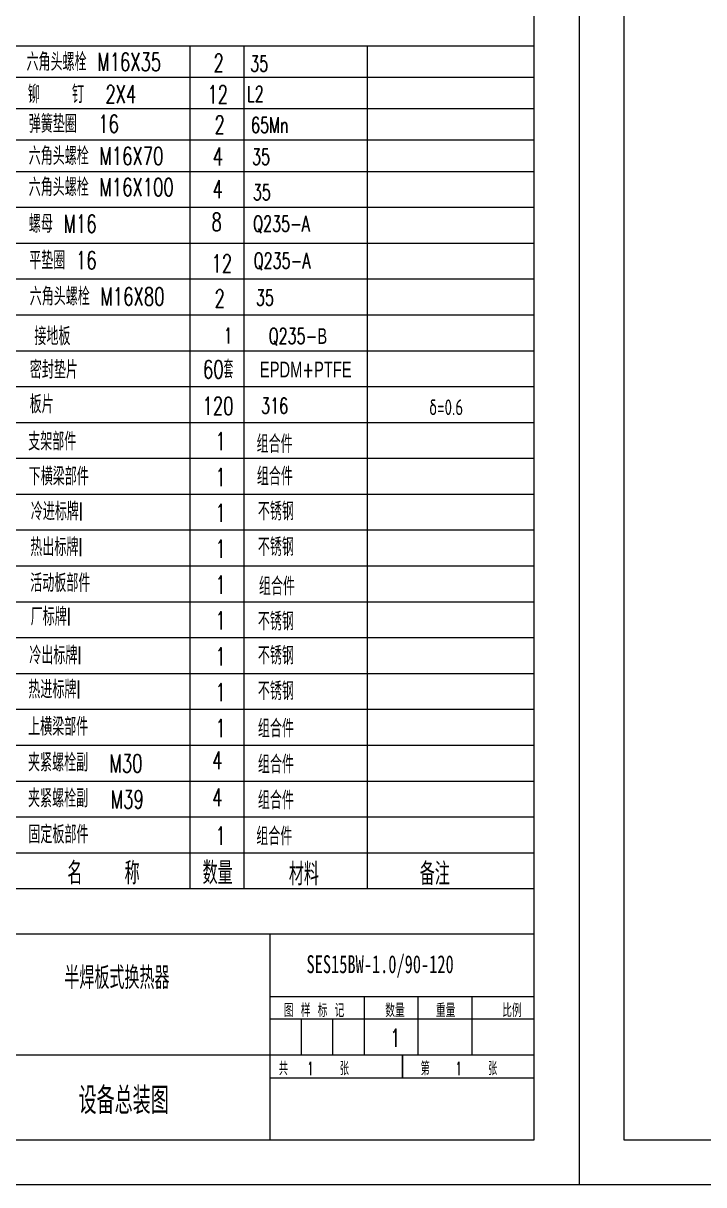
# Model space of a CAD drawing. Header units: millimetres. Extents: x -394 to 6212, y -2458 to 809.
# Drawn here: x 4899.8 to 5051.5, y -1936.1 to -1676.9 of the extents above; entities that cross this region are included whole.
import ezdxf

# ---------------------------------------------------------------- set-up
doc = ezdxf.new("R2010")
doc.units = ezdxf.units.MM
doc.layers.get('0').update_dxf_attribs({"lineweight": 18})
for name, color, linetype, lineweight, true_color in [('1', 1, 'Continuous', 18, 0xff0000), ('2', 2, 'Continuous', 18, 0xffff00), ('3尺寸线', 2, 'Continuous', 18, 0xffff00)]:
    doc.layers.add(name, color=color, linetype=linetype, lineweight=lineweight, true_color=true_color)
doc.styles.add('HZ', font='txt.shx', dxfattribs={"width": 0.67, "bigfont": 'hztxt.shx'})
doc.styles.get("Standard").update_dxf_attribs({"font": 'txt.shx', "bigfont": 'gbcbig.shx'})
doc.styles.add('标准', font='', dxfattribs={"width": 0.667})
doc.styles.get('标准').set_extended_font_data('宋体')

msp = doc.modelspace()

# ---------------------------------------------------------------- linework, layer by layer
at = {"layer": '1'}
for p, q in [((5013.74256, -1926.0524), (5013.74256, -1526.0524)), ((5033.74256, -1526.0524), (5033.74256, -1926.0524)), ((5013.74256, -1682.0524), (4833.98432, -1682.0524)), ((4833.98432, -1880.0524), (5013.74256, -1880.0524)), ((4954.86754, -1926.0524), (4954.86754, -1880.0524)), ((4954.86754, -1894.0524), (5013.74256, -1894.0524)), ((4892.86754, -1907.0524), (4954.86754, -1907.0524)), ((4954.8054, -1912.16282), (5013.74256, -1912.16282)), ((4454.74256, -1926.0524), (5013.74256, -1926.0524)), ((5033.74256, -1926.0524), (5592.74256, -1926.0524))]:
    msp.add_line(p, q, dxfattribs=at)
at = {"layer": '2'}
for p, q in [((4936.98432, -1682.0524), (4936.98432, -1870.0524)), ((4948.98432, -1682.0524), (4948.98432, -1870.0524)), ((4976.5096, -1682.0524), (4976.5096, -1870.0524)), ((5013.74256, -1689.0524), (4833.98432, -1689.0524)), ((5013.74256, -1696.0524), (4833.98432, -1696.0524)), ((5013.74256, -1703.0524), (4833.98432, -1703.0524)), ((5013.74256, -1710.0524), (4833.98432, -1710.0524)), ((5013.74256, -1718.0524), (4833.98432, -1718.0524)), ((5013.74256, -1726.0524), (4833.98432, -1726.0524)), ((5013.74256, -1734.0524), (4833.98432, -1734.0524)), ((5013.74256, -1742.0524), (4833.98432, -1742.0524)), ((5013.74256, -1750.0524), (4833.98432, -1750.0524)), ((5013.74256, -1758.0524), (4833.98432, -1758.0524)), ((5013.74256, -1766.0524), (4833.98432, -1766.0524)), ((4976.5096, -1766.0524), (4976.5096, -1870.0524)), ((4976.5096, -1766.0524), (4976.5096, -1870.0524)), ((5013.74256, -1774.0524), (4833.98432, -1774.0524)), ((5013.74256, -1782.0524), (4833.98432, -1782.0524)), ((5013.74256, -1790.0524), (4833.98432, -1790.0524)), ((5013.74256, -1798.0524), (4833.98432, -1798.0524)), ((5013.74256, -1806.0524), (4833.98432, -1806.0524)), ((5013.74256, -1814.0524), (4833.98432, -1814.0524)), ((5013.74256, -1822.0524), (4833.98432, -1822.0524)), ((5013.74256, -1830.0524), (4833.98432, -1830.0524)), ((5013.74256, -1838.0524), (4833.98432, -1838.0524)), ((5013.74256, -1846.0524), (4833.98432, -1846.0524)), ((5013.74256, -1854.0524), (4833.98432, -1854.0524)), ((5013.74256, -1862.0524), (4833.98432, -1862.0524)), ((5013.74256, -1870.0524), (4833.98432, -1870.0524)), ((4975.86754, -1907.0524), (4975.86754, -1894.0524)), ((4987.86754, -1907.0524), (4987.86754, -1894.0524)), ((4999.86754, -1907.0524), (4999.86754, -1894.0524)), ((4954.86754, -1899.0524), (5013.74256, -1899.0524)), ((4961.86754, -1907.0524), (4961.86754, -1899.0524)), ((4968.86754, -1907.0524), (4968.86754, -1899.0524)), ((4954.86754, -1907.0524), (5013.74256, -1907.0524)), ((4984.36754, -1907.0524), (4984.36754, -1912.16282)), ((4984.36754, -1912.0524), (4984.36754, -1907.0524)), ((5617.74256, -1936.0524), (4414.74256, -1936.0524))]:
    msp.add_line(p, q, dxfattribs=at)
at = {"layer": '3尺寸线'}
msp.add_lwpolyline([(5023.74256, -1936.0524), (4429.74256, -1936.0524), (4429.74256, -1516.0524), (5023.74256, -1516.0524)], close=True, dxfattribs=at)

# ---------------------------------------------------------------- texts
for s, height, style, width, p in [('SES15BW-1.0/90-120', 4, '标准', 0.67, (4962.97115, -1888.84375)), ('半焊板式换热器', 5, 'HZ', 0.67, (4908.9897, -1892.37373)), ('图 样 标 记     数量    重量      比例', 3, 'HZ', 0.6, (4957.93714, -1898.66046)), ('1', 4, 'HZ', 0.67, (4981.63098, -1905.29722)), ('共   1    张           第    1    张', 3, 'HZ', 0.5, (4956.79955, -1911.61807))]:
    msp.add_text(s, height=height, dxfattribs=dict(style=style, width=width)).set_placement(p)
at = {"layer": '2', "style": 'HZ', "width": 0.67}
msp.add_text('设备总装图', height=6, dxfattribs=at).set_placement((4912.15508, -1920.26767))
at = {"layer": '2', "attachment_point": 7, "style": 'HZ'}
for s, insert, char_height, width in [('\\T1;六角头螺栓 M16X35', (4900.54639, -1687.59486), 4, 47.9241429), ('\\T1;35', (4950.41507, -1687.68464), 3.5, 6.7), ('\\T1;铆   钉  2X4', (4900.84289, -1694.78838), 4, 39.6257143), ('\\T1;L2', (4949.71274, -1694.46058), 3.5, 6.1975), ('\\T1;弹簧垫圈  16', (4901.05605, -1701.38275), 4, 31.7771429), ('\\T1;65Mn', (4950.61005, -1701.38709), 3.5, 14.74), ('\\T1;六角头螺栓 M16X70', (4901.03848, -1708.59328), 4, 47.9241429), ('\\T1;35', (4950.82505, -1708.48249), 3.5, 6.7), ('\\T1;六角头螺栓 M16X100', (4901.03848, -1715.55178), 4, 51.7527143), ('\\T1;35', (4950.99445, -1716.36963), 3.5, 6.7), ('\\T1;螺母 M16', (4901.07743, -1723.67542), 4, 24.3114286), ('\\T1;Q235-A', (4951.07709, -1723.74719), 3.5, 21.105), ('\\T1;平垫圈 16', (4901.15451, -1731.82341), 4, 23.7371429), ('\\T1;Q235-A', (4951.19238, -1731.984), 3.5, 21.105), ('\\T1;六角头螺栓 M16X80', (4901.26591, -1739.92884), 4, 47.9241429), ('\\T1;35', (4951.70015, -1739.8924), 3.5, 6.7), ('密封垫片 ', (4901.30602, -1756.23765), 4, 24.12), ('{\\fArial|b0|i0|c0|p32;EPDM}+{\\fArial|b0|i0|c0|p32;PTFE}', (4952.57514, -1755.93643), 3.5, 21.105), ('板片 ', (4901.25156, -1763.94269), 4, 22.5885714), ('316', (4952.84774, -1764.02431), 3.5, 10.05), ('\\T1;支架部件', (4900.92419, -1772.24552), 4, 16.08), ('\\T1;组合件', (4951.8491, -1772.7984), 4, 12.06), ('\\T1;下横梁部件', (4901.04616, -1780.03918), 4, 20.1), ('\\T1;组合件', (4951.90066, -1780.02152), 4, 12.06), ('\\T1;冷进标牌I', (4901.51334, -1787.85821), 4, 17.7454286), ('\\T1;不锈钢', (4952.12544, -1787.82585), 4, 12.127), ('\\T1;热出标牌I', (4901.39577, -1795.8301), 4, 17.6784286), ('\\T1;不锈钢', (4952.12544, -1795.77682), 4, 12.127), ('\\T1;活动板部件', (4901.38901, -1803.80923), 4, 20.1), ('\\T1;组合件', (4952.36651, -1804.55155), 4, 12.06), ('\\T1;厂标牌I', (4901.47701, -1811.32463), 4, 13.6584286), ('\\T1;不锈钢', (4952.12544, -1812.37919), 4, 12.127), ('\\T1;冷出标牌I', (4901.17027, -1819.95973), 4, 17.6784286), ('\\T1;不锈钢', (4952.12544, -1820.00918), 4, 12.127), ('\\T1;热进标牌I', (4900.9567, -1827.58869), 4, 17.7454286), ('\\T1;不锈钢', (4952.12544, -1827.9311), 4, 12.127), ('\\T1;上横梁部件', (4900.91282, -1835.87366), 4, 20.1), ('\\T1;组合件', (4952.13624, -1836.27065), 4, 12.06), ('\\T1;夹紧螺栓副', (4900.89351, -1843.84021), 4, 20.167), ('\\T1;M30', (4919.06249, -1844.04876), 4, 12.2514286), ('\\T1;组合件', (4952.13624, -1844.27065), 4, 12.06), ('\\T1;夹紧螺栓副', (4900.89351, -1851.84021), 4, 20.167), ('\\T1;M39', (4919.34412, -1852.08589), 4, 12.2514286), ('\\T1;组合件', (4952.13624, -1852.27065), 4, 12.06), ('\\T1;固定板部件', (4900.96872, -1859.92186), 4, 20.1), ('\\T1;组合件', (4951.77167, -1860.30858), 4, 12.06), ('\\T1;名', (4909.65361, -1869.06159), 5, 5.025), ('\\T1;称', (4922.42847, -1869.06159), 5, 5.025), ('\\T1;数量', (4939.81119, -1869.02511), 5, 10.05), ('\\T1;材料', (4959.04838, -1869.25505), 5, 10.05), ('\\T1;备注', (4988.21774, -1869.2094), 5, 10.259375)]:
    msp.add_mtext(s, dxfattribs=dict(at, insert=insert, char_height=char_height, width=width))
at = {"layer": '2', "char_height": 4, "attachment_point": 7}
for s, insert, width in [('\\T1;{\\W0.67;2}', (4942.24186, -1687.78588), 3.8285714), ('\\T1;{\\W0.67;12}', (4940.86584, -1694.81215), 7.6571429), ('\\T1;{\\W0.67;2}', (4942.46283, -1701.58036), 3.8285714), ('\\T1;{\\W0.67;4}', (4942.06825, -1708.6749), 3.8285714), ('\\T1;{\\W0.67;4}', (4942.01543, -1715.92075), 3.8285714), ('\\T1;{\\W0.67;8}', (4941.78152, -1723.25514), 3.8285714), ('\\T1;{\\W0.67;12}', (4941.80336, -1732.54002), 7.6571429), ('\\T1;{\\W0.67;2}', (4942.48023, -1740.3434), 3.8285714), ('\\W0.67;60套', (4939.89449, -1756.15266), 11.4857143), ('\\W0.67;120', (4939.79871, -1764.31571), 11.4857143), ('\\T1;{\\W0.67;1}', (4942.65537, -1772.19621), 3.8285714), ('\\T1;{\\W0.67;1}', (4942.65537, -1780.19621), 3.8285714), ('\\T1;{\\W0.67;1}', (4942.65537, -1788.19621), 3.8285714), ('\\T1;{\\W0.67;1}', (4942.65537, -1796.19621), 3.8285714), ('\\T1;{\\W0.67;1}', (4942.65537, -1804.19621), 3.8285714), ('\\T1;{\\W0.67;1}', (4942.65537, -1812.19621), 3.8285714), ('\\T1;{\\W0.67;1}', (4942.65537, -1820.19621), 3.8285714), ('\\T1;{\\W0.67;1}', (4942.65537, -1828.19621), 3.8285714), ('\\T1;{\\W0.67;1}', (4942.65537, -1836.19621), 3.8285714), ('\\T1;{\\W0.67;4}', (4941.94967, -1843.36236), 3.8285714), ('\\T1;{\\W0.67;4}', (4941.94967, -1851.62562), 3.8285714), ('\\T1;{\\W0.67;1}', (4942.65537, -1860.19621), 3.8285714)]:
    msp.add_mtext(s, dxfattribs=dict(at, insert=insert, width=width))
at = {"layer": '2', "ltscale": 20, "attachment_point": 7, "style": 'HZ'}
for s, insert, char_height, width in [('接地板', (4902.30598, -1748.77388), 4, 12.06), ('Q235-{\\fArial|b0|i0|c0|p32;B}', (4954.53888, -1748.79689), 3.5, 21.105)]:
    msp.add_mtext(s, dxfattribs=dict(at, insert=insert, char_height=char_height, width=width))
at = {"layer": '2', "linetype": 'Continuous', "insert": (4944.50093, -1748.41449), "char_height": 3.5, "width": 3.35, "attachment_point": 7, "style": 'HZ'}
msp.add_mtext('\\T1;1', dxfattribs=at)
at = {"layer": '2', "ltscale": 0.5, "insert": (4990.30235, -1764.35596), "char_height": 3.5, "width": 16.1663269, "attachment_point": 7, "style": 'HZ'}
msp.add_mtext('\\T1;δ=0.6', dxfattribs=at)

doc.saveas('drawing.dxf')
